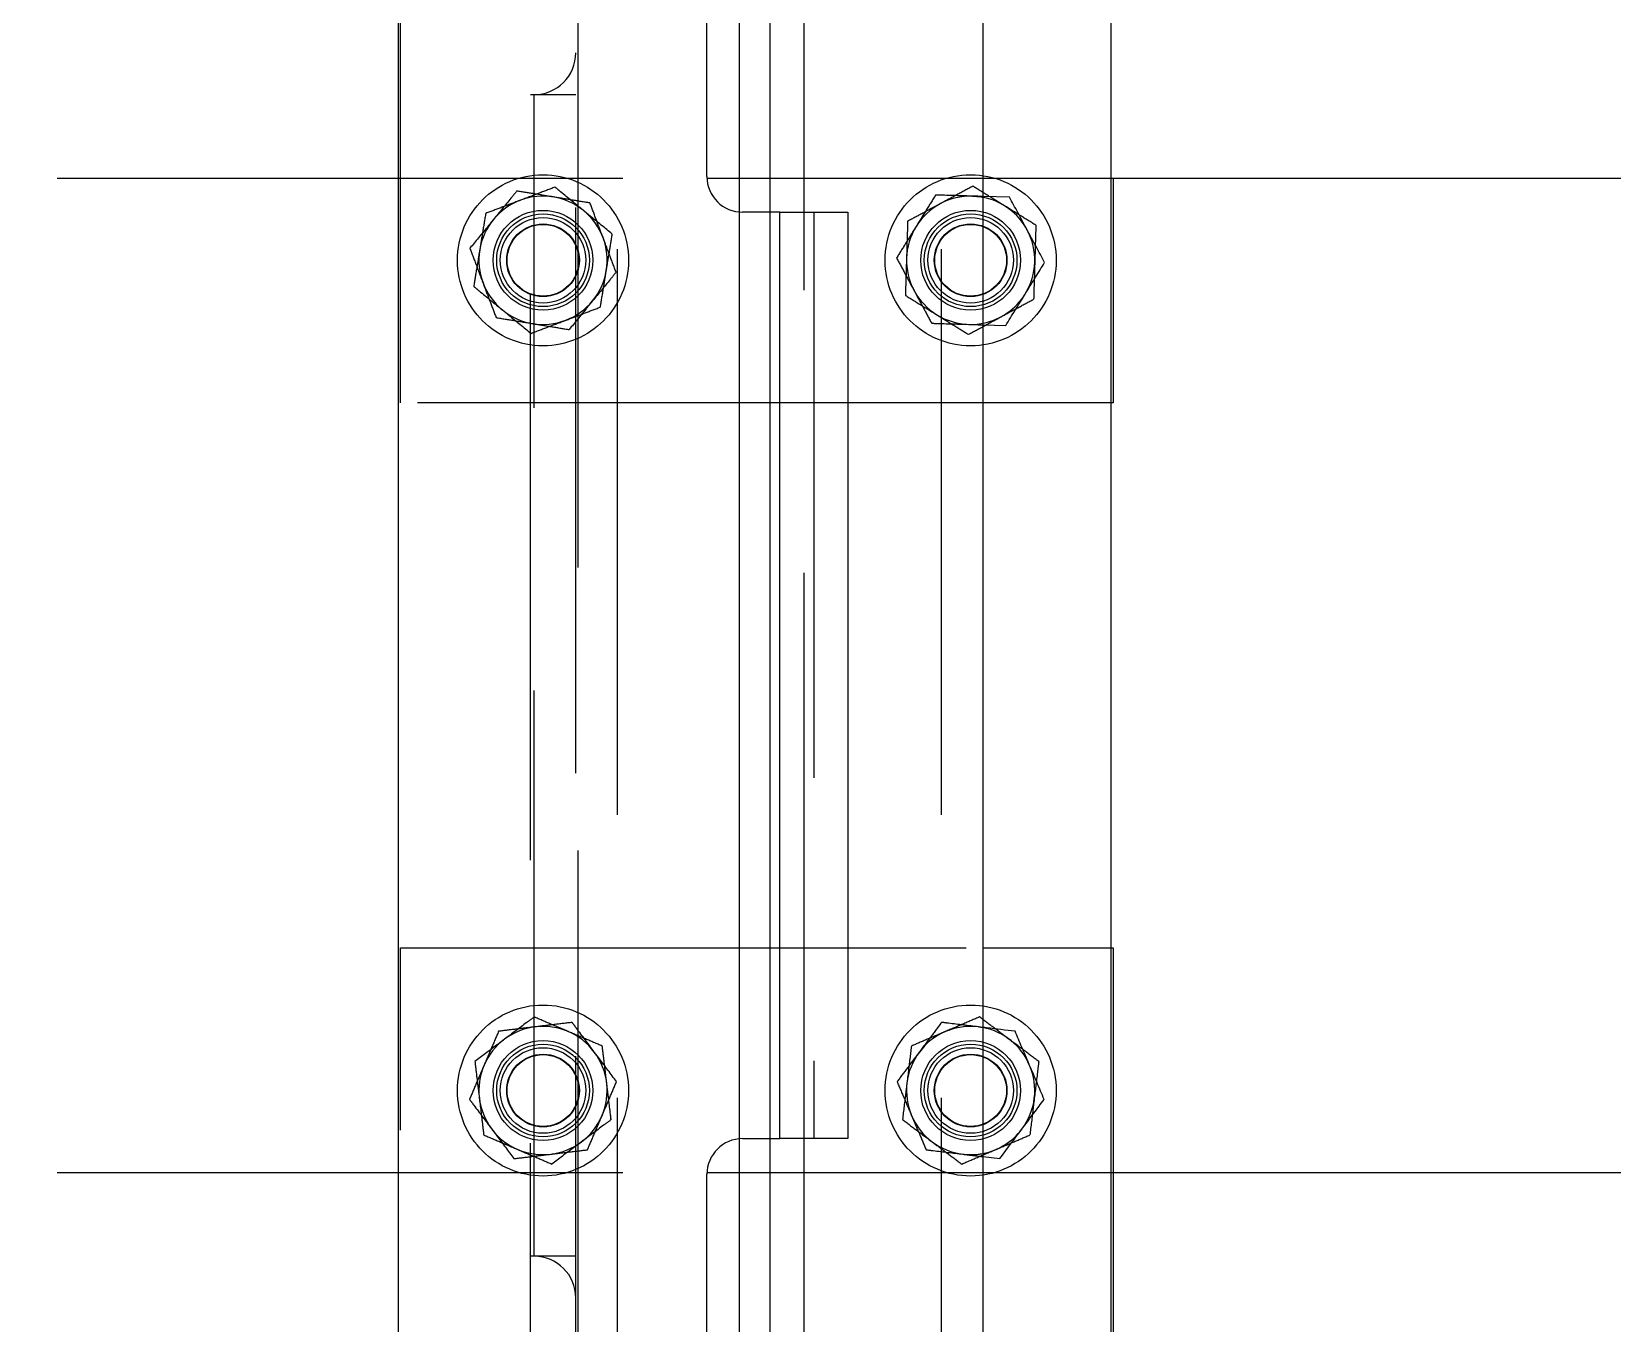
# Model space of a CAD drawing. Header units: metres. Extents: x 0 to 21025, y 0 to 14850.
# Drawn here: x 1991 to 2212.8, y 9100.5 to 9281.7 of the extents above; entities that cross this region are included whole.
import ezdxf

# ---------------------------------------------------------------- set-up
doc = ezdxf.new("R2010")
doc.units = ezdxf.units.M
doc.header["$LTSCALE"] = 25
doc.linetypes.add('HIDDEN2', pattern=[4.7625, 3.175, -1.5875])
for name, color, linetype in [('SL1', 8, 'Continuous'), ('SL4', 4, 'Continuous'), ('ST1', 7, 'HIDDEN2')]:
    doc.layers.add(name, color=color, linetype=linetype)

msp = doc.modelspace()

# ---------------------------------------------------------------- linework, layer by layer
at = {"layer": 'SL1'}
for p, q in [((2094.667, 8531.202), (2094.667, 9454.163)), ((2090.367, 8525.624), (2090.367, 9448.585)), ((2142.517, 9229.634), (2142.517, 9379.634)), ((2042.517, 9008.519), (2042.517, 9374.249)), ((2142.517, 9153.134), (2142.517, 9229.634)), ((2142.517, 9003.134), (2142.517, 9153.134))]:
    msp.add_line(p, q, dxfattribs=at)
at = {"layer": 'SL4'}
for p, q in [((2085.802, 9261.384), (2085.802, 9326.624)), ((2085.807, 9261.149), (2875.564, 9261.149)), ((2099.439, 9256.384), (2099.439, 9261.149)), ((2124.552, 9121.619), (2124.552, 9261.149)), ((2142.802, 9261.149), (2142.802, 9229.634)), ((2128.269, 9258.472), (2124.552, 9258.585)), ((2096.039, 9256.384), (2090.802, 9256.384)), ((2096.039, 9126.384), (2096.039, 9256.384)), ((2096.039, 9256.384), (2105.564, 9256.384)), ((2105.564, 9256.384), (2105.564, 9126.384)), ((2124.552, 9240.576), (2127.722, 9240.48)), ((2142.802, 9229.634), (2124.552, 9229.634)), ((2124.552, 9153.134), (2142.802, 9153.134)), ((2142.802, 9153.134), (2142.802, 9121.619)), ((2090.802, 9126.384), (2096.039, 9126.384)), ((2105.564, 9126.384), (2096.039, 9126.384)), ((2099.439, 9121.619), (2099.439, 9126.384)), ((2124.552, 9123.856), (2126.879, 9123.574)), ((2085.802, 9056.144), (2085.802, 9121.384)), ((2085.807, 9121.619), (2875.564, 9121.619))]:
    msp.add_line(p, q, dxfattribs=at)
for centre, radius, start, end in [((2090.802, 9261.384), 5, 180, 270), ((2122.802, 9249.634), 9, 28.25923, 78.78773), ((2122.802, 9249.634), 9, 328.25923, 28.25923), ((2122.802, 9249.634), 9, 281.21227, 328.25923), ((2122.802, 9133.134), 9, 23.09764, 78.78773), ((2122.802, 9133.134), 9, 323.09764, 23.09764), ((2122.802, 9133.134), 9, 281.21227, 323.09764), ((2090.802, 9121.384), 5, 90, 180)]:
    msp.add_arc(centre, radius, start, end, dxfattribs=at)
for points, knots in [([(2130.729, 9253.895), (2130.671, 9254.003), (2130.229, 9254.825), (2129.396, 9256.374), (2128.647, 9257.768), (2128.269, 9258.472)], [0, 0, 0, 0, 0.07009, 0.5307844, 1, 1, 1, 1]), ([(2133.189, 9249.318), (2132.79, 9250.061), (2131.983, 9251.561), (2131.15, 9253.112), (2130.729, 9253.895)], [0, 0, 0, 0, 0.495458, 1, 1, 1, 1]), ([(2130.456, 9244.899), (2130.52, 9245.004), (2131.011, 9245.797), (2131.936, 9247.292), (2132.769, 9248.639), (2133.189, 9249.318)], [0, 0, 0, 0, 0.07009, 0.5307844, 1, 1, 1, 1]), ([(2127.722, 9240.48), (2128.166, 9241.198), (2129.062, 9242.646), (2129.988, 9244.143), (2130.456, 9244.899)], [0, 0, 0, 0, 0.495458, 1, 1, 1, 1]), ([(2129.042, 9141.444), (2127.716, 9141.604), (2126.234, 9141.784), (2124.713, 9141.968), (2124.552, 9141.987)], [0, 0, 0, 0, 0.8939679, 1, 1, 1, 1]), ([(2131.08, 9136.664), (2131.032, 9136.778), (2130.666, 9137.636), (2129.976, 9139.253), (2129.355, 9140.709), (2129.042, 9141.444)], [0, 0, 0, 0, 0.07009003, 0.53078443, 1, 1, 1, 1]), ([(2133.119, 9131.885), (2132.788, 9132.661), (2132.119, 9134.228), (2131.429, 9135.847), (2131.08, 9136.664)], [0, 0, 0, 0, 0.495458, 1, 1, 1, 1]), ([(2129.999, 9127.729), (2130.073, 9127.828), (2130.633, 9128.574), (2131.689, 9129.98), (2132.639, 9131.246), (2133.119, 9131.885)], [0, 0, 0, 0, 0.07009, 0.5307844, 1, 1, 1, 1]), ([(2126.879, 9123.574), (2127.385, 9124.249), (2128.408, 9125.611), (2129.465, 9127.019), (2129.999, 9127.729)], [0, 0, 0, 0, 0.495458, 1, 1, 1, 1])]:
    msp.add_open_spline(points, degree=3, knots=knots, dxfattribs=at)
at = {"layer": 'ST1'}
for p, q in [((2042.802, 9229.634), (2042.802, 9374.249)), ((2142.802, 9375.249), (2142.802, 9261.149)), ((2061.052, 9046.384), (2061.052, 9336.384)), ((2124.552, 9261.149), (2124.552, 9336.384)), ((2073.252, 9052.734), (2073.252, 9330.034)), ((2118.702, 9052.734), (2118.702, 9330.034)), ((2067.402, 9058.584), (2067.402, 9324.184)), ((2067.689, 9285.884), (2067.689, 9096.884)), ((2099.439, 9261.149), (2099.439, 9285.884)), ((2061.052, 9272.884), (2061.552, 9272.884)), ((2061.552, 9272.884), (2067.402, 9272.884)), ((2061.552, 9109.884), (2061.552, 9272.884)), ((1875.564, 9261.149), (2085.807, 9261.149)), ((2096.039, 9126.384), (2096.039, 9256.384)), ((2099.439, 9126.384), (2099.439, 9256.384)), ((2100.802, 9256.384), (2100.802, 9126.384)), ((2124.552, 9229.634), (2042.802, 9229.634)), ((2042.802, 9008.519), (2042.802, 9153.134)), ((2042.802, 9153.134), (2124.552, 9153.134)), ((2123.883, 9142.068), (2124.552, 9141.962)), ((2124.552, 9141.987), (2123.883, 9142.068)), ((1875.564, 9121.619), (2085.807, 9121.619)), ((2099.439, 9096.884), (2099.439, 9121.619)), ((2124.552, 9046.384), (2124.552, 9121.619)), ((2142.802, 9121.619), (2142.802, 9007.519)), ((2061.552, 9109.884), (2061.052, 9109.884)), ((2067.402, 9109.884), (2061.552, 9109.884))]:
    msp.add_line(p, q, dxfattribs=at)
at = {"layer": 'ST1', "flags": 128}
for points in [[(2123.075, 9258.629), (2124.247, 9258.517), (2124.552, 9258.462)], [(2122.528, 9240.638), (2123.705, 9240.679), (2124.552, 9240.805)]]:
    msp.add_lwpolyline(points, dxfattribs=at)
at = {"layer": 'ST1'}
for centre, radius in [((2062.802, 9249.634), 12), ((2122.802, 9249.634), 12), ((2062.802, 9249.634), 7), ((2062.802, 9249.634), 6.5), ((2122.802, 9249.634), 7), ((2122.802, 9249.634), 6.5), ((2062.802, 9249.634), 6), ((2062.802, 9249.634), 5.1), ((2062.802, 9249.634), 5.036), ((2122.802, 9249.634), 6), ((2122.802, 9249.634), 5.1), ((2122.802, 9249.634), 5.036), ((2062.802, 9133.134), 12), ((2122.802, 9133.134), 12), ((2062.802, 9133.134), 7), ((2062.802, 9133.134), 6.5), ((2062.802, 9133.134), 6), ((2062.802, 9133.134), 5.1), ((2122.802, 9133.134), 7), ((2122.802, 9133.134), 6.5), ((2122.802, 9133.134), 6), ((2122.802, 9133.134), 5.1), ((2062.802, 9133.134), 5.036), ((2122.802, 9133.134), 5.036)]:
    msp.add_circle(centre, radius, dxfattribs=at)
for centre, radius, start, end in [((2061.552, 9278.734), 5.85, 270, 0), ((2062.802, 9249.634), 9, 110.68529, 170.68529), ((2062.802, 9249.634), 9, 50.68529, 110.68529), ((2122.802, 9249.634), 9, 88.25923, 148.25923), ((2062.802, 9249.634), 9, 350.68529, 50.68529), ((2122.802, 9249.634), 9, 148.25923, 208.25923), ((2062.802, 9249.634), 9, 170.68529, 230.68529), ((2062.802, 9249.634), 9, 290.68529, 350.68529), ((2122.802, 9249.634), 9, 208.25923, 268.25923), ((2062.802, 9249.634), 9, 230.68529, 290.68529), ((2062.802, 9133.134), 9, 96.8699, 156.8699), ((2062.802, 9133.134), 9, 36.8699, 96.8699), ((2122.802, 9133.134), 9, 83.09764, 143.09764), ((2062.802, 9133.134), 9, 336.8699, 36.8699), ((2122.802, 9133.134), 9, 143.09764, 203.09764), ((2062.802, 9133.134), 9, 156.8699, 216.8699), ((2062.802, 9133.134), 9, 276.8699, 336.8699), ((2122.802, 9133.134), 9, 203.09764, 263.09764), ((2062.802, 9133.134), 9, 216.8699, 276.8699), ((2122.802, 9133.134), 9, 263.09764, 281.21227), ((2061.552, 9104.034), 5.85, 0, 90)]:
    msp.add_arc(centre, radius, start, end, dxfattribs=at)
for points, knots in [([(2059.623, 9258.053), (2059.507, 9258.01), (2058.635, 9257.68), (2056.989, 9257.059), (2055.509, 9256.5), (2054.761, 9256.218)], [0, 0, 0, 0, 0.07009, 0.5307844, 1, 1, 1, 1]), ([(2059.131, 9259.356), (2058.854, 9259.018), (2057.781, 9257.708), (2056.666, 9256.347), (2055.839, 9255.336)], [0, 0, 0, 0, 0.25755135, 1, 1, 1, 1]), ([(2064.258, 9258.515), (2064.137, 9258.535), (2063.216, 9258.686), (2061.481, 9258.97), (2059.919, 9259.227), (2059.131, 9259.356)], [0, 0, 0, 0, 0.07009, 0.5307844, 1, 1, 1, 1]), ([(2064.484, 9259.889), (2063.694, 9259.591), (2062.101, 9258.989), (2060.454, 9258.367), (2059.623, 9258.053)], [0, 0, 0, 0, 0.495458, 1, 1, 1, 1]), ([(2069.386, 9257.674), (2068.553, 9257.81), (2066.872, 9258.086), (2065.135, 9258.371), (2064.258, 9258.515)], [0, 0, 0, 0, 0.495458, 1, 1, 1, 1]), ([(2068.504, 9256.597), (2067.41, 9257.492), (2066.049, 9258.607), (2064.741, 9259.678), (2064.484, 9259.889)], [0, 0, 0, 0, 0.8036473, 1, 1, 1, 1]), ([(2117.881, 9258.787), (2117.437, 9258.07), (2116.541, 9256.621), (2115.615, 9255.124), (2115.148, 9254.368)], [0, 0, 0, 0, 0.495458, 1, 1, 1, 1]), ([(2123.075, 9258.629), (2121.662, 9258.672), (2119.904, 9258.726), (2118.213, 9258.777), (2117.881, 9258.787)], [0, 0, 0, 0, 0.8036473, 1, 1, 1, 1]), ([(2123.117, 9260.021), (2122.374, 9259.622), (2120.874, 9258.815), (2119.323, 9257.982), (2118.54, 9257.561)], [0, 0, 0, 0, 0.495458, 1, 1, 1, 1]), ([(2124.552, 9258.585), (2124.446, 9258.588), (2123.961, 9258.602), (2123.464, 9258.618), (2123.075, 9258.629)], [0, 0, 0, 0, 0.2175567, 1, 1, 1, 1]), ([(2127.536, 9257.288), (2127.432, 9257.352), (2126.638, 9257.843), (2125.143, 9258.768), (2123.797, 9259.601), (2123.117, 9260.021)], [0, 0, 0, 0, 0.07009, 0.5307844, 1, 1, 1, 1]), ([(2054.761, 9256.218), (2054.625, 9255.385), (2054.349, 9253.704), (2054.064, 9251.967), (2053.92, 9251.09)], [0, 0, 0, 0, 0.49545796, 1, 1, 1, 1]), ([(2072.524, 9253.304), (2071.49, 9254.151), (2070.164, 9255.237), (2068.804, 9256.351), (2068.504, 9256.597)], [0, 0, 0, 0, 0.7796361, 1, 1, 1, 1]), ([(2071.221, 9252.813), (2071.178, 9252.928), (2070.848, 9253.801), (2070.227, 9255.446), (2069.668, 9256.927), (2069.386, 9257.674)], [0, 0, 0, 0, 0.07009, 0.5307844, 1, 1, 1, 1]), ([(2118.54, 9257.561), (2118.432, 9257.503), (2117.61, 9257.061), (2116.061, 9256.228), (2114.667, 9255.479), (2113.964, 9255.101)], [0, 0, 0, 0, 0.07009, 0.5307844, 1, 1, 1, 1]), ([(2131.955, 9254.554), (2131.238, 9254.998), (2129.789, 9255.894), (2128.292, 9256.82), (2127.536, 9257.288)], [0, 0, 0, 0, 0.495458, 1, 1, 1, 1]), ([(2055.839, 9255.336), (2055.539, 9254.97), (2054.425, 9253.609), (2053.34, 9252.285), (2052.546, 9251.316)], [0, 0, 0, 0, 0.2686336, 1, 1, 1, 1]), ([(2115.148, 9254.368), (2115.083, 9254.264), (2114.592, 9253.47), (2113.667, 9251.975), (2112.834, 9250.629), (2112.414, 9249.949)], [0, 0, 0, 0, 0.07009, 0.5307844, 1, 1, 1, 1]), ([(2113.964, 9255.101), (2113.95, 9254.665), (2113.899, 9252.972), (2113.845, 9251.213), (2113.806, 9249.907)], [0, 0, 0, 0, 0.25755135, 1, 1, 1, 1]), ([(2131.955, 9254.554), (2131.942, 9254.118), (2131.891, 9252.425), (2131.837, 9250.666), (2131.797, 9249.36)], [0, 0, 0, 0, 0.25755135, 1, 1, 1, 1]), ([(2073.057, 9247.952), (2072.759, 9248.741), (2072.157, 9250.334), (2071.535, 9251.982), (2071.221, 9252.813)], [0, 0, 0, 0, 0.495458, 1, 1, 1, 1]), ([(2071.683, 9248.177), (2071.703, 9248.298), (2071.854, 9249.219), (2072.139, 9250.954), (2072.395, 9252.516), (2072.524, 9253.304)], [0, 0, 0, 0, 0.07009, 0.5307844, 1, 1, 1, 1]), ([(2052.546, 9251.316), (2052.844, 9250.526), (2053.446, 9248.933), (2054.068, 9247.286), (2054.382, 9246.454)], [0, 0, 0, 0, 0.495458, 1, 1, 1, 1]), ([(2053.92, 9251.09), (2053.9, 9250.969), (2053.749, 9250.048), (2053.465, 9248.313), (2053.209, 9246.751), (2053.079, 9245.963)], [0, 0, 0, 0, 0.07009, 0.5307844, 1, 1, 1, 1]), ([(2112.414, 9249.949), (2112.814, 9249.206), (2113.62, 9247.706), (2114.454, 9246.155), (2114.874, 9245.372)], [0, 0, 0, 0, 0.495458, 1, 1, 1, 1]), ([(2113.806, 9249.907), (2113.791, 9249.435), (2113.738, 9247.677), (2113.686, 9245.965), (2113.648, 9244.713)], [0, 0, 0, 0, 0.2686336, 1, 1, 1, 1]), ([(2131.797, 9249.36), (2131.783, 9248.888), (2131.73, 9247.13), (2131.678, 9245.418), (2131.64, 9244.166)], [0, 0, 0, 0, 0.2686336, 1, 1, 1, 1]), ([(2073.057, 9247.952), (2072.781, 9247.614), (2071.707, 9246.304), (2070.593, 9244.942), (2069.765, 9243.931)], [0, 0, 0, 0, 0.2575513, 1, 1, 1, 1]), ([(2070.842, 9243.049), (2070.979, 9243.882), (2071.254, 9245.563), (2071.539, 9247.3), (2071.683, 9248.177)], [0, 0, 0, 0, 0.495458, 1, 1, 1, 1]), ([(2053.079, 9245.963), (2053.336, 9245.752), (2054.645, 9244.681), (2056.006, 9243.566), (2057.099, 9242.67)], [0, 0, 0, 0, 0.1963527, 1, 1, 1, 1]), ([(2054.382, 9246.454), (2054.425, 9246.339), (2054.755, 9245.467), (2055.376, 9243.821), (2055.935, 9242.341), (2056.217, 9241.593)], [0, 0, 0, 0, 0.07009, 0.5307844, 1, 1, 1, 1]), ([(2113.648, 9244.713), (2114.366, 9244.269), (2115.814, 9243.373), (2117.311, 9242.447), (2118.067, 9241.98)], [0, 0, 0, 0, 0.49545796, 1, 1, 1, 1]), ([(2114.874, 9245.372), (2114.933, 9245.264), (2115.374, 9244.442), (2116.207, 9242.893), (2116.956, 9241.499), (2117.335, 9240.796)], [0, 0, 0, 0, 0.07009, 0.5307844, 1, 1, 1, 1]), ([(2057.099, 9242.67), (2057.399, 9242.425), (2058.759, 9241.311), (2060.086, 9240.225), (2061.12, 9239.378)], [0, 0, 0, 0, 0.22036392, 1, 1, 1, 1]), ([(2065.981, 9241.214), (2066.096, 9241.257), (2066.969, 9241.587), (2068.614, 9242.208), (2070.095, 9242.767), (2070.842, 9243.049)], [0, 0, 0, 0, 0.07009, 0.5307844, 1, 1, 1, 1]), ([(2069.765, 9243.931), (2069.465, 9243.566), (2068.351, 9242.205), (2067.266, 9240.88), (2066.473, 9239.911)], [0, 0, 0, 0, 0.2686336, 1, 1, 1, 1]), ([(2127.063, 9241.706), (2127.171, 9241.765), (2127.993, 9242.206), (2129.542, 9243.039), (2130.936, 9243.788), (2131.64, 9244.166)], [0, 0, 0, 0, 0.07009003, 0.53078443, 1, 1, 1, 1]), ([(2056.217, 9241.593), (2057.05, 9241.457), (2058.731, 9241.181), (2060.468, 9240.896), (2061.345, 9240.752)], [0, 0, 0, 0, 0.495458, 1, 1, 1, 1]), ([(2061.12, 9239.378), (2061.909, 9239.676), (2063.502, 9240.278), (2065.15, 9240.9), (2065.981, 9241.214)], [0, 0, 0, 0, 0.495458, 1, 1, 1, 1]), ([(2061.345, 9240.752), (2061.466, 9240.732), (2062.387, 9240.581), (2064.122, 9240.297), (2065.684, 9240.04), (2066.473, 9239.911)], [0, 0, 0, 0, 0.07009, 0.5307844, 1, 1, 1, 1]), ([(2117.335, 9240.796), (2117.666, 9240.785), (2119.357, 9240.734), (2121.115, 9240.681), (2122.528, 9240.638)], [0, 0, 0, 0, 0.1963527, 1, 1, 1, 1]), ([(2118.067, 9241.98), (2118.172, 9241.915), (2118.965, 9241.424), (2120.461, 9240.499), (2121.807, 9239.666), (2122.486, 9239.246)], [0, 0, 0, 0, 0.07009, 0.5307844, 1, 1, 1, 1]), ([(2122.486, 9239.246), (2123.229, 9239.646), (2124.729, 9240.452), (2126.28, 9241.286), (2127.063, 9241.706)], [0, 0, 0, 0, 0.495458, 1, 1, 1, 1]), ([(2122.528, 9240.638), (2122.917, 9240.626), (2123.599, 9240.605), (2124.265, 9240.585), (2124.552, 9240.576)], [0, 0, 0, 0, 0.5689639, 1, 1, 1, 1]), ([(2061.559, 9143.451), (2061.21, 9143.19), (2059.855, 9142.173), (2058.447, 9141.117), (2057.402, 9140.334)], [0, 0, 0, 0, 0.2575513, 1, 1, 1, 1]), ([(2066.337, 9141.41), (2066.224, 9141.458), (2065.366, 9141.825), (2063.749, 9142.516), (2062.293, 9143.138), (2061.559, 9143.451)], [0, 0, 0, 0, 0.07009, 0.5307844, 1, 1, 1, 1]), ([(2066.884, 9142.69), (2066.046, 9142.59), (2064.355, 9142.386), (2062.607, 9142.175), (2061.725, 9142.069)], [0, 0, 0, 0, 0.495458, 1, 1, 1, 1]), ([(2070.002, 9138.534), (2069.153, 9139.665), (2068.098, 9141.072), (2067.083, 9142.425), (2066.884, 9142.69)], [0, 0, 0, 0, 0.8036473, 1, 1, 1, 1]), ([(2118.725, 9142.693), (2118.218, 9142.018), (2117.195, 9140.656), (2116.138, 9139.248), (2115.605, 9138.538)], [0, 0, 0, 0, 0.495458, 1, 1, 1, 1]), ([(2123.883, 9142.068), (2122.48, 9142.238), (2120.734, 9142.45), (2119.054, 9142.653), (2118.725, 9142.693)], [0, 0, 0, 0, 0.8036473, 1, 1, 1, 1]), ([(2124.051, 9143.451), (2123.274, 9143.12), (2121.708, 9142.451), (2120.088, 9141.761), (2119.271, 9141.412)], [0, 0, 0, 0, 0.495458, 1, 1, 1, 1]), ([(2128.206, 9140.331), (2128.107, 9140.404), (2127.361, 9140.965), (2125.955, 9142.02), (2124.689, 9142.971), (2124.051, 9143.451)], [0, 0, 0, 0, 0.07009, 0.5307844, 1, 1, 1, 1]), ([(2056.566, 9141.447), (2056.235, 9140.671), (2055.566, 9139.105), (2054.874, 9137.486), (2054.525, 9136.669)], [0, 0, 0, 0, 0.495458, 1, 1, 1, 1]), ([(2061.725, 9142.069), (2061.603, 9142.054), (2060.677, 9141.943), (2058.931, 9141.732), (2057.359, 9141.543), (2056.566, 9141.447)], [0, 0, 0, 0, 0.07009, 0.5307844, 1, 1, 1, 1]), ([(2071.115, 9139.369), (2070.339, 9139.7), (2068.773, 9140.37), (2067.154, 9141.061), (2066.337, 9141.41)], [0, 0, 0, 0, 0.49545796, 1, 1, 1, 1]), ([(2119.271, 9141.412), (2119.158, 9141.364), (2118.3, 9140.998), (2116.682, 9140.308), (2115.226, 9139.687), (2114.491, 9139.374)], [0, 0, 0, 0, 0.07009, 0.5307844, 1, 1, 1, 1]), ([(2057.402, 9140.334), (2057.024, 9140.05), (2055.617, 9138.995), (2054.247, 9137.967), (2053.245, 9137.216)], [0, 0, 0, 0, 0.2686336, 1, 1, 1, 1]), ([(2073.119, 9134.377), (2072.317, 9135.446), (2071.289, 9136.817), (2070.234, 9138.224), (2070.002, 9138.534)], [0, 0, 0, 0, 0.7796361, 1, 1, 1, 1]), ([(2071.737, 9134.21), (2071.722, 9134.332), (2071.611, 9135.258), (2071.4, 9137.004), (2071.211, 9138.576), (2071.115, 9139.369)], [0, 0, 0, 0, 0.07009003, 0.53078443, 1, 1, 1, 1]), ([(2115.605, 9138.538), (2115.531, 9138.439), (2114.971, 9137.693), (2113.915, 9136.287), (2112.964, 9135.021), (2112.485, 9134.382)], [0, 0, 0, 0, 0.07009, 0.5307844, 1, 1, 1, 1]), ([(2114.491, 9139.374), (2114.439, 9138.941), (2114.235, 9137.259), (2114.024, 9135.512), (2113.867, 9134.215)], [0, 0, 0, 0, 0.2575513, 1, 1, 1, 1]), ([(2132.361, 9137.21), (2131.686, 9137.717), (2130.324, 9138.74), (2128.916, 9139.797), (2128.206, 9140.331)], [0, 0, 0, 0, 0.495458, 1, 1, 1, 1]), ([(2054.525, 9136.669), (2054.477, 9136.556), (2054.11, 9135.698), (2053.42, 9134.081), (2052.798, 9132.625), (2052.484, 9131.89)], [0, 0, 0, 0, 0.07009, 0.5307844, 1, 1, 1, 1]), ([(2053.245, 9137.216), (2053.346, 9136.378), (2053.549, 9134.687), (2053.76, 9132.939), (2053.866, 9132.057)], [0, 0, 0, 0, 0.495458, 1, 1, 1, 1]), ([(2132.361, 9137.21), (2132.308, 9136.777), (2132.105, 9135.096), (2131.893, 9133.349), (2131.736, 9132.052)], [0, 0, 0, 0, 0.2575513, 1, 1, 1, 1]), ([(2071.078, 9129.598), (2071.127, 9129.711), (2071.493, 9130.569), (2072.184, 9132.186), (2072.806, 9133.642), (2073.119, 9134.377)], [0, 0, 0, 0, 0.07009, 0.5307844, 1, 1, 1, 1]), ([(2072.359, 9129.051), (2072.258, 9129.889), (2072.054, 9131.58), (2071.843, 9133.328), (2071.737, 9134.21)], [0, 0, 0, 0, 0.495458, 1, 1, 1, 1]), ([(2112.485, 9134.382), (2112.816, 9133.606), (2113.484, 9132.04), (2114.175, 9130.42), (2114.523, 9129.603)], [0, 0, 0, 0, 0.495458, 1, 1, 1, 1]), ([(2113.867, 9134.215), (2113.81, 9133.746), (2113.599, 9132), (2113.393, 9130.3), (2113.242, 9129.057)], [0, 0, 0, 0, 0.26863361, 1, 1, 1, 1]), ([(2052.484, 9131.89), (2052.683, 9131.625), (2053.698, 9130.272), (2054.753, 9128.865), (2055.602, 9127.734)], [0, 0, 0, 0, 0.1963527, 1, 1, 1, 1]), ([(2053.866, 9132.057), (2053.881, 9131.935), (2053.993, 9131.009), (2054.203, 9129.263), (2054.392, 9127.691), (2054.488, 9126.898)], [0, 0, 0, 0, 0.07009, 0.5307844, 1, 1, 1, 1]), ([(2131.736, 9132.052), (2131.68, 9131.583), (2131.468, 9129.837), (2131.262, 9128.137), (2131.112, 9126.893)], [0, 0, 0, 0, 0.2686336, 1, 1, 1, 1]), ([(2069.037, 9124.82), (2069.369, 9125.596), (2070.038, 9127.162), (2070.729, 9128.781), (2071.078, 9129.598)], [0, 0, 0, 0, 0.495458, 1, 1, 1, 1]), ([(2114.523, 9129.603), (2114.571, 9129.49), (2114.937, 9128.632), (2115.627, 9127.014), (2116.248, 9125.558), (2116.562, 9124.823)], [0, 0, 0, 0, 0.07009, 0.5307844, 1, 1, 1, 1]), ([(2055.602, 9127.734), (2055.834, 9127.424), (2056.889, 9126.017), (2057.917, 9124.646), (2058.719, 9123.577)], [0, 0, 0, 0, 0.2203639, 1, 1, 1, 1]), ([(2072.359, 9129.051), (2072.01, 9128.79), (2070.655, 9127.773), (2069.247, 9126.717), (2068.202, 9125.934)], [0, 0, 0, 0, 0.2575513, 1, 1, 1, 1]), ([(2113.242, 9129.057), (2113.917, 9128.55), (2115.279, 9127.527), (2116.687, 9126.47), (2117.398, 9125.937)], [0, 0, 0, 0, 0.495458, 1, 1, 1, 1]), ([(2054.488, 9126.898), (2055.264, 9126.567), (2056.83, 9125.898), (2058.449, 9125.206), (2059.266, 9124.857)], [0, 0, 0, 0, 0.49545796, 1, 1, 1, 1]), ([(2068.202, 9125.934), (2067.824, 9125.65), (2066.417, 9124.595), (2065.047, 9123.567), (2064.045, 9122.816)], [0, 0, 0, 0, 0.2686336, 1, 1, 1, 1]), ([(2117.398, 9125.937), (2117.496, 9125.863), (2118.242, 9125.303), (2119.648, 9124.247), (2120.914, 9123.296), (2121.553, 9122.817)], [0, 0, 0, 0, 0.07009, 0.5307844, 1, 1, 1, 1]), ([(2126.332, 9124.855), (2126.446, 9124.903), (2127.304, 9125.269), (2128.921, 9125.959), (2130.377, 9126.58), (2131.112, 9126.893)], [0, 0, 0, 0, 0.07009, 0.5307844, 1, 1, 1, 1]), ([(2058.719, 9123.577), (2059.557, 9123.678), (2061.248, 9123.881), (2062.996, 9124.092), (2063.878, 9124.198)], [0, 0, 0, 0, 0.495458, 1, 1, 1, 1]), ([(2059.266, 9124.857), (2059.38, 9124.809), (2060.237, 9124.442), (2061.855, 9123.751), (2063.31, 9123.13), (2064.045, 9122.816)], [0, 0, 0, 0, 0.07009, 0.5307844, 1, 1, 1, 1]), ([(2063.878, 9124.198), (2064, 9124.213), (2064.926, 9124.324), (2066.672, 9124.535), (2068.244, 9124.724), (2069.037, 9124.82)], [0, 0, 0, 0, 0.07009, 0.5307844, 1, 1, 1, 1]), ([(2116.562, 9124.823), (2116.891, 9124.783), (2118.57, 9124.58), (2120.317, 9124.369), (2121.72, 9124.199)], [0, 0, 0, 0, 0.1963527, 1, 1, 1, 1]), ([(2121.553, 9122.817), (2122.329, 9123.148), (2123.896, 9123.816), (2125.515, 9124.507), (2126.332, 9124.855)], [0, 0, 0, 0, 0.495458, 1, 1, 1, 1]), ([(2121.72, 9124.199), (2122.105, 9124.152), (2123.062, 9124.036), (2123.995, 9123.923), (2124.552, 9123.856)], [0, 0, 0, 0, 0.4026836, 1, 1, 1, 1])]:
    msp.add_open_spline(points, degree=3, knots=knots, dxfattribs=at)

doc.saveas('drawing.dxf')
